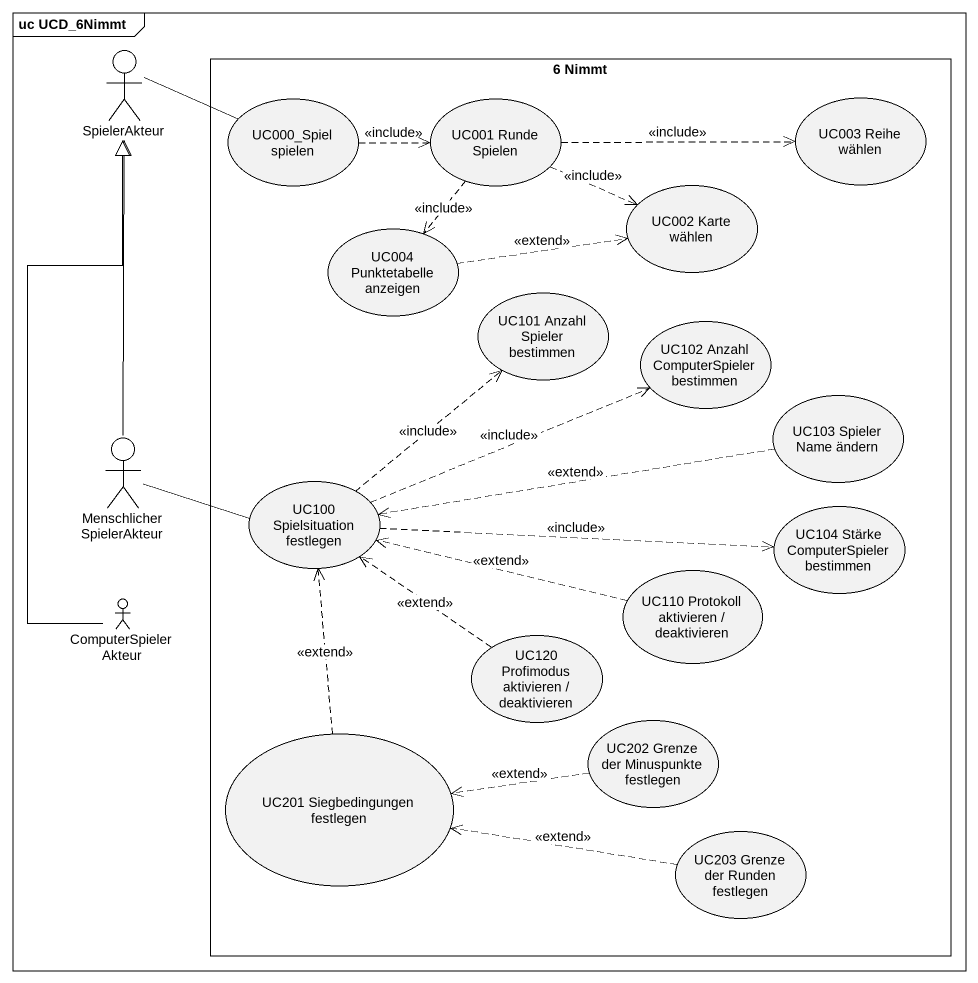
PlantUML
@startuml
mainframe uc UCD_6Nimmt
actor SpielerAkteur
rectangle "6 Nimmt" as r6_Nimmt {
  usecase "UC000_Spiel spielen" as UC000_Spiel_spielen
  usecase "UC001 Runde Spielen" as UC001_Runde_Spielen
  usecase "UC003 Reihe wählen" as UC003_Reihe_wählen
  usecase "UC002 Karte wählen" as UC002_Karte_wählen
  usecase "UC004 Punktetabelle anzeigen" as UC004_Punktetabelle_anzeigen
  usecase "UC101 Anzahl Spieler bestimmen" as UC101_Anzahl_Spieler
  usecase "UC102 Anzahl ComputerSpieler bestimmen" as UC102_Anzahl
  usecase "UC103 Spieler Name ändern" as UC103_Spieler_Name_ändern
  usecase "UC100 Spielsituation festlegen" as UC100_Spielsituation
  usecase "UC104 Stärke ComputerSpieler bestimmen" as UC104_Stärke
  usecase "UC110 Protokoll aktivieren / deaktivieren" as UC110_Protokoll_aktivieren
  usecase "UC120 Profimodus aktivieren / deaktivieren" as UC120_Profimodus_aktivieren
  usecase "UC202 Grenze der Minuspunkte festlegen" as UC202_Grenze_der
  usecase "UC201 Siegbedingungen festlegen" as UC201_Siegbedingungen
  usecase "UC203 Grenze der Runden festlegen" as UC203_Grenze_der_Runden
}
actor MenschlicherSpielerAkteur
actor ComputerSpielerAkteur
SpielerAkteur -right- UC000_Spiel_spielen
UC000_Spiel_spielen .right.> UC001_Runde_Spielen : <<include>>
UC001_Runde_Spielen .right.> UC003_Reihe_wählen : <<include>>
UC001_Runde_Spielen .right.> UC002_Karte_wählen : <<include>>
UC001_Runde_Spielen ..> UC004_Punktetabelle_anzeigen : <<include>>
UC004_Punktetabelle_anzeigen .right.> UC002_Karte_wählen : <<extend>>
MenschlicherSpielerAkteur -up-|> SpielerAkteur
MenschlicherSpielerAkteur -right- UC100_Spielsituation
UC103_Spieler_Name_ändern .left.> UC100_Spielsituation : <<extend>>
UC100_Spielsituation .up.> UC101_Anzahl_Spieler : <<include>>
UC100_Spielsituation .right.> UC102_Anzahl : <<include>>
UC100_Spielsituation .right.> UC104_Stärke : <<include>>
ComputerSpielerAkteur -up-|> SpielerAkteur
UC110_Protokoll_aktivieren .left.> UC100_Spielsituation : <<extend>>
UC120_Profimodus_aktivieren .up.> UC100_Spielsituation : <<extend>>
UC202_Grenze_der .left.> UC201_Siegbedingungen : <<extend>>
UC201_Siegbedingungen .up.> UC100_Spielsituation : <<extend>>
UC203_Grenze_der_Runden .left.> UC201_Siegbedingungen : <<extend>>
@enduml
